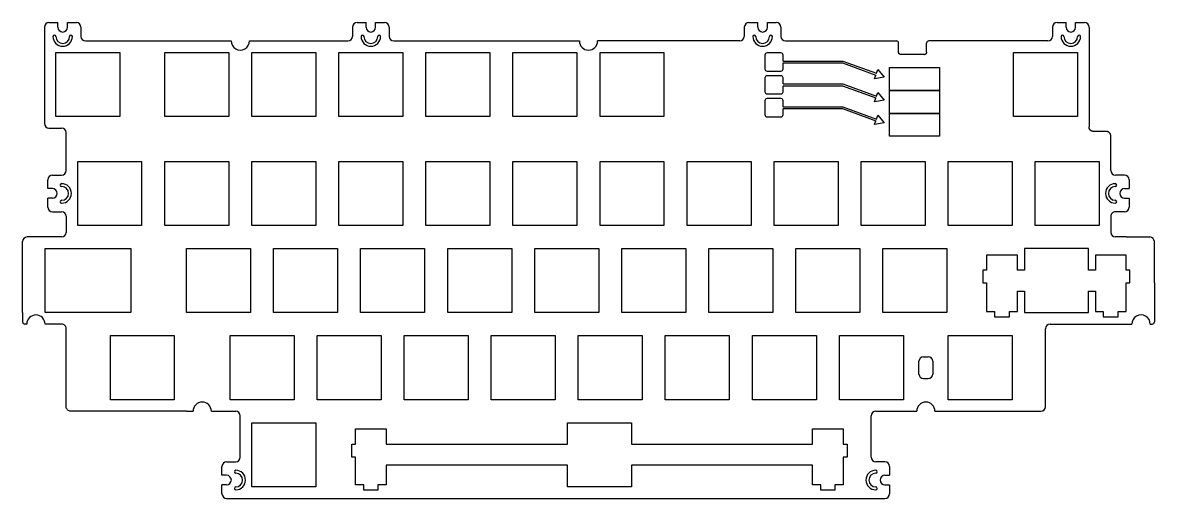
# Model space of a CAD drawing. Header units: millimetres. Extents: x -421 to 474, y -695 to -207.
# Drawn here: x -108.7 to 139, y -311.2 to -207.2 of the extents above; entities that cross this region are included whole.
import ezdxf

# ---------------------------------------------------------------- set-up
doc = ezdxf.new("R2010")
doc.units = ezdxf.units.MM
doc.header["$MEASUREMENT"] = 0

msp = doc.modelspace()

# ---------------------------------------------------------------- linework, layer by layer
for p, q in [((-102.89, -207.16), (-100.94, -207.16)), ((-100.94, -208.16), (-100.94, -207.16)), ((-98.84, -207.16), (-96.89, -207.16)), ((-98.84, -208.16), (-98.84, -207.16)), ((-35.46, -207.16), (-33.51, -207.16)), ((-33.51, -208.16), (-33.51, -207.16)), ((-31.41, -207.16), (-29.46, -207.16)), ((-31.41, -208.16), (-31.41, -207.16)), ((50.27, -207.16), (52.22, -207.16)), ((52.22, -208.16), (52.22, -207.16)), ((54.32, -207.16), (56.27, -207.16)), ((54.32, -208.16), (54.32, -207.16)), ((117.71, -207.16), (119.66, -207.16)), ((119.66, -208.16), (119.66, -207.16)), ((121.76, -207.16), (123.71, -207.16)), ((121.76, -208.16), (121.76, -207.16)), ((-103.89, -208.16), (-103.89, -229.21)), ((-95.89, -208.16), (-95.89, -210.16)), ((-36.46, -208.16), (-36.46, -210.16)), ((-28.46, -208.16), (-28.46, -210.16)), ((49.27, -208.16), (49.27, -210.16)), ((57.27, -208.16), (57.27, -210.16)), ((116.71, -208.16), (116.71, -210.16)), ((124.71, -208.16), (124.71, -229.96)), ((-59.03, -211.16), (-37.46, -211.16)), ((-27.46, -211.16), (13.17, -211.16)), ((48.27, -211.16), (17.17, -211.16)), ((58.27, -211.16), (82.54, -211.16)), ((83.04, -213.63), (83.04, -211.66)), ((89.16, -213.63), (89.16, -211.66)), ((115.71, -211.16), (89.66, -211.16)), ((-101.37, -227.69), (-101.37, -213.69)), ((-101.37, -213.69), (-87.37, -213.69)), ((-87.37, -213.69), (-87.37, -227.69)), ((-77.56, -213.69), (-63.56, -213.69)), ((-77.56, -227.69), (-77.56, -213.69)), ((-63.56, -213.69), (-63.56, -227.69)), ((-58.51, -227.69), (-58.51, -213.69)), ((-58.51, -213.69), (-44.51, -213.69)), ((-44.51, -213.69), (-44.51, -227.69)), ((-39.46, -227.69), (-39.46, -213.69)), ((-39.46, -213.69), (-25.46, -213.69)), ((-25.46, -213.69), (-25.46, -227.69)), ((-20.41, -227.69), (-20.41, -213.69)), ((-20.41, -213.69), (-6.41, -213.69)), ((-6.41, -213.69), (-6.41, -227.69)), ((-1.36, -227.69), (-1.36, -213.69)), ((-1.36, -213.69), (12.64, -213.69)), ((12.64, -213.69), (12.64, -227.69)), ((17.69, -227.69), (17.69, -213.69)), ((17.69, -213.69), (31.69, -213.69)), ((31.69, -213.69), (31.69, -227.69)), ((53.76, -214.26), (53.76, -217.26)), ((57.26, -213.76), (54.26, -213.76)), ((57.76, -215.56), (57.76, -214.26)), ((108.18, -213.69), (122.18, -213.69)), ((108.18, -227.69), (108.18, -213.69)), ((122.18, -213.69), (122.18, -227.69)), ((54.26, -217.76), (57.26, -217.76)), ((57.76, -215.56), (70.8, -215.56)), ((57.76, -215.96), (70.73, -215.96)), ((57.76, -217.26), (57.76, -215.96)), ((70.73, -215.96), (78.02, -218.61)), ((70.8, -215.56), (78.16, -218.24)), ((78.16, -218.24), (78.47, -217.4)), ((78.47, -217.4), (79.88, -219.08)), ((53.76, -219.26), (53.76, -222.26)), ((57.26, -218.76), (54.26, -218.76)), ((57.76, -220.56), (57.76, -219.26)), ((77.72, -219.46), (78.02, -218.61)), ((79.88, -219.08), (77.72, -219.46)), ((54.26, -222.76), (57.26, -222.76)), ((57.76, -220.56), (70.8, -220.56)), ((57.76, -220.96), (70.73, -220.96)), ((57.76, -222.26), (57.76, -220.96)), ((70.73, -220.96), (78.02, -223.61)), ((70.8, -220.56), (78.16, -223.24)), ((78.16, -223.24), (78.47, -222.4)), ((78.47, -222.4), (79.88, -224.08)), ((53.76, -224.26), (53.76, -227.26)), ((57.26, -223.76), (54.26, -223.76)), ((57.76, -225.56), (57.76, -224.26)), ((77.72, -224.46), (78.02, -223.61)), ((79.88, -224.08), (77.72, -224.46)), ((-87.37, -227.69), (-101.37, -227.69)), ((-63.56, -227.69), (-77.56, -227.69)), ((-44.51, -227.69), (-58.51, -227.69)), ((-25.46, -227.69), (-39.46, -227.69)), ((-6.41, -227.69), (-20.41, -227.69)), ((12.64, -227.69), (-1.36, -227.69)), ((31.69, -227.69), (17.69, -227.69)), ((54.26, -227.76), (57.26, -227.76)), ((57.76, -225.56), (70.8, -225.56)), ((57.76, -225.96), (70.73, -225.96)), ((57.76, -227.26), (57.76, -225.96)), ((70.73, -225.96), (78.02, -228.61)), ((70.8, -225.56), (78.16, -228.24)), ((78.16, -228.24), (78.47, -227.4)), ((78.47, -227.4), (79.88, -229.08)), ((122.18, -227.69), (108.18, -227.69)), ((-102.89, -230.21), (-100.13, -230.21)), ((77.72, -229.46), (78.02, -228.61)), ((79.88, -229.08), (77.72, -229.46)), ((-99.13, -239.5), (-99.13, -231.21)), ((129.47, -239.5), (129.47, -231.96)), ((-96.61, -251.5), (-96.61, -237.5)), ((-96.61, -237.5), (-82.61, -237.5)), ((-82.61, -237.5), (-82.61, -251.5)), ((-77.56, -237.5), (-63.56, -237.5)), ((-77.56, -251.5), (-77.56, -237.5)), ((-63.56, -237.5), (-63.56, -251.5)), ((-58.51, -251.5), (-58.51, -237.5)), ((-58.51, -237.5), (-44.51, -237.5)), ((-44.51, -237.5), (-44.51, -251.5)), ((-39.46, -251.5), (-39.46, -237.5)), ((-39.46, -237.5), (-25.46, -237.5)), ((-25.46, -237.5), (-25.46, -251.5)), ((-20.41, -251.5), (-20.41, -237.5)), ((-20.41, -237.5), (-6.41, -237.5)), ((-6.41, -237.5), (-6.41, -251.5)), ((-1.36, -251.5), (-1.36, -237.5)), ((-1.36, -237.5), (12.64, -237.5)), ((12.64, -237.5), (12.64, -251.5)), ((17.69, -251.5), (17.69, -237.5)), ((17.69, -237.5), (31.69, -237.5)), ((31.69, -237.5), (31.69, -251.5)), ((36.74, -251.5), (36.74, -237.5)), ((36.74, -237.5), (50.74, -237.5)), ((50.74, -237.5), (50.74, -251.5)), ((55.79, -251.5), (55.79, -237.5)), ((55.79, -237.5), (69.79, -237.5)), ((69.79, -237.5), (69.79, -251.5)), ((74.84, -251.5), (74.84, -237.5)), ((74.84, -237.5), (88.84, -237.5)), ((88.84, -237.5), (88.84, -251.5)), ((93.89, -251.5), (93.89, -237.5)), ((93.89, -237.5), (107.89, -237.5)), ((107.89, -237.5), (107.89, -251.5)), ((112.94, -237.5), (126.94, -237.5)), ((112.94, -251.5), (112.94, -237.5)), ((126.94, -237.5), (126.94, -251.5)), ((-103.13, -243.45), (-103.13, -241.5)), ((-102.13, -240.5), (-100.13, -240.5)), ((132.47, -240.5), (130.47, -240.5)), ((133.47, -241.5), (133.47, -243.45)), ((-102.13, -243.45), (-103.13, -243.45)), ((132.47, -243.45), (133.47, -243.45)), ((-103.13, -247.5), (-103.13, -245.55)), ((-102.13, -245.55), (-103.13, -245.55)), ((132.47, -245.55), (133.47, -245.55)), ((133.47, -245.55), (133.47, -247.5)), ((-102.13, -248.5), (-100.13, -248.5)), ((-99.13, -249.5), (-99.13, -253.03)), ((129.47, -249.5), (129.47, -253.03)), ((132.47, -248.5), (130.47, -248.5)), ((-82.61, -251.5), (-96.61, -251.5)), ((-63.56, -251.5), (-77.56, -251.5)), ((-44.51, -251.5), (-58.51, -251.5)), ((-25.46, -251.5), (-39.46, -251.5)), ((-6.41, -251.5), (-20.41, -251.5)), ((12.64, -251.5), (-1.36, -251.5)), ((31.69, -251.5), (17.69, -251.5)), ((50.74, -251.5), (36.74, -251.5)), ((69.79, -251.5), (55.79, -251.5)), ((88.84, -251.5), (74.84, -251.5)), ((107.89, -251.5), (93.89, -251.5)), ((126.94, -251.5), (112.94, -251.5)), ((-108.66, -256.55), (-108.66, -255.03)), ((-100.13, -254.03), (-107.66, -254.03)), ((132.84, -254.03), (137.99, -254.03)), ((138.99, -261.25), (138.99, -255.03)), ((-108.66, -270.55), (-108.66, -256.55)), ((-103.75, -270.55), (-103.75, -256.55)), ((-103.75, -256.55), (-84.99, -256.55)), ((-84.99, -256.55), (-84.99, -270.55)), ((-72.79, -270.55), (-72.79, -256.55)), ((-72.79, -256.55), (-58.79, -256.55)), ((-58.79, -256.55), (-58.79, -270.55)), ((-53.74, -270.55), (-53.74, -256.55)), ((-53.74, -256.55), (-39.74, -256.55)), ((-39.74, -256.55), (-39.74, -270.55)), ((-34.69, -270.55), (-34.69, -256.55)), ((-34.69, -256.55), (-20.69, -256.55)), ((-20.69, -256.55), (-20.69, -270.55)), ((-15.64, -270.55), (-15.64, -256.55)), ((-15.64, -256.55), (-1.64, -256.55)), ((-1.64, -256.55), (-1.64, -270.55)), ((3.41, -270.55), (3.41, -256.55)), ((3.41, -256.55), (17.41, -256.55)), ((17.41, -256.55), (17.41, -270.55)), ((22.46, -256.55), (36.46, -256.55)), ((22.46, -270.55), (22.46, -256.55)), ((36.46, -256.55), (36.46, -270.55)), ((41.51, -270.55), (41.51, -256.55)), ((41.51, -256.55), (55.51, -256.55)), ((55.51, -256.55), (55.51, -270.55)), ((60.56, -270.55), (60.56, -256.55)), ((60.56, -256.55), (74.56, -256.55)), ((74.56, -256.55), (74.56, -270.55)), ((79.61, -270.55), (79.61, -256.55)), ((79.61, -256.55), (93.61, -256.55)), ((93.61, -256.55), (93.61, -270.55)), ((138.99, -264.05), (138.99, -272.58)), ((-108.66, -270.55), (-108.66, -272.58)), ((-84.99, -270.55), (-103.75, -270.55)), ((-58.79, -270.55), (-72.79, -270.55)), ((-39.74, -270.55), (-53.74, -270.55)), ((-20.69, -270.55), (-34.69, -270.55)), ((-1.64, -270.55), (-15.64, -270.55)), ((17.41, -270.55), (3.41, -270.55)), ((36.46, -270.55), (22.46, -270.55)), ((55.51, -270.55), (41.51, -270.55)), ((74.56, -270.55), (60.56, -270.55)), ((93.61, -270.55), (79.61, -270.55)), ((-107.86, -273.08), (-108.16, -273.08)), ((-107.75, -273.08), (-107.86, -273.08)), ((115.18, -291.13), (115.18, -274.08)), ((124.56, -273.08), (134.09, -273.08)), ((138.09, -273.08), (138.49, -273.08)), ((-89.46, -289.6), (-89.46, -275.6)), ((-89.46, -275.6), (-75.46, -275.6)), ((-75.46, -275.6), (-75.46, -289.6)), ((-63.27, -289.6), (-63.27, -275.6)), ((-63.27, -275.6), (-49.27, -275.6)), ((-49.27, -275.6), (-49.27, -289.6)), ((-44.22, -275.6), (-30.22, -275.6)), ((-44.22, -289.6), (-44.22, -275.6)), ((-30.22, -275.6), (-30.22, -289.6)), ((-25.17, -275.6), (-11.17, -275.6)), ((-25.17, -289.6), (-25.17, -275.6)), ((-11.17, -275.6), (-11.17, -289.6)), ((-6.12, -289.6), (-6.12, -275.6)), ((-6.12, -275.6), (7.88, -275.6)), ((7.88, -275.6), (7.88, -289.6)), ((12.93, -289.6), (12.93, -275.6)), ((12.93, -275.6), (26.93, -275.6)), ((26.93, -275.6), (26.93, -289.6)), ((31.98, -289.6), (31.98, -275.6)), ((31.98, -275.6), (45.98, -275.6)), ((45.98, -275.6), (45.98, -289.6)), ((51.03, -289.6), (51.03, -275.6)), ((51.03, -275.6), (65.03, -275.6)), ((65.03, -275.6), (65.03, -289.6)), ((70.08, -289.6), (70.08, -275.6)), ((70.08, -275.6), (84.08, -275.6)), ((84.08, -275.6), (84.08, -289.6)), ((93.89, -289.6), (93.89, -275.6)), ((93.89, -275.6), (107.89, -275.6)), ((107.89, -275.6), (107.89, -289.6)), ((87.49, -284), (87.49, -281.2)), ((88.49, -280.2), (89.49, -280.2)), ((90.49, -281.2), (90.49, -284)), ((88.49, -285), (89.49, -285)), ((-75.46, -289.6), (-89.46, -289.6)), ((-49.27, -289.6), (-63.27, -289.6)), ((-30.22, -289.6), (-44.22, -289.6)), ((-11.17, -289.6), (-25.17, -289.6)), ((7.88, -289.6), (-6.12, -289.6)), ((26.93, -289.6), (12.93, -289.6)), ((45.98, -289.6), (31.98, -289.6)), ((65.03, -289.6), (51.03, -289.6)), ((84.08, -289.6), (70.08, -289.6)), ((107.89, -289.6), (93.89, -289.6)), ((-72.83, -292.13), (-71.36, -292.13)), ((-67.36, -292.13), (-62.03, -292.13)), ((78.04, -292.13), (86.99, -292.13)), ((90.99, -292.13), (114.18, -292.13)), ((-61.03, -302.18), (-61.03, -293.13)), ((-58.51, -308.65), (-58.51, -294.65)), ((-58.51, -294.65), (-44.51, -294.65)), ((-44.51, -294.65), (-44.51, -308.65)), ((10.55, -299.35), (10.55, -294.65)), ((10.55, -294.65), (24.55, -294.65)), ((24.55, -294.65), (24.55, -299.35)), ((77.04, -302.18), (77.04, -293.13)), ((-35.78, -299.36), (-35.78, -295.96)), ((-35.78, -295.96), (-29.12, -295.96)), ((-29.12, -295.96), (-29.12, -299.35)), ((64.22, -299.35), (64.22, -295.96)), ((64.22, -295.96), (70.88, -295.96)), ((70.88, -295.96), (70.88, -299.36)), ((-36.64, -302.16), (-36.64, -299.36)), ((-36.64, -299.36), (-35.78, -299.36)), ((-29.12, -299.35), (10.55, -299.35)), ((24.55, -299.35), (64.22, -299.35)), ((70.88, -299.36), (71.74, -299.36)), ((71.74, -299.36), (71.74, -302.16)), ((-65.03, -306.13), (-65.03, -304.18)), ((-64.03, -303.18), (-62.03, -303.18)), ((-35.78, -302.16), (-36.64, -302.16)), ((-35.78, -308.25), (-35.78, -302.16)), ((10.55, -303.95), (-29.12, -303.95)), ((-29.12, -303.95), (-29.12, -308.25)), ((10.55, -308.65), (10.55, -303.95)), ((24.55, -303.95), (24.55, -308.65)), ((64.22, -303.95), (24.55, -303.95)), ((64.22, -308.25), (64.22, -303.95)), ((71.74, -302.16), (70.88, -302.16)), ((70.88, -302.16), (70.88, -308.25)), ((80.04, -303.18), (78.04, -303.18)), ((81.04, -304.18), (81.04, -306.13)), ((-64.03, -306.13), (-65.03, -306.13)), ((80.04, -306.13), (81.04, -306.13)), ((-65.03, -310.18), (-65.03, -308.23)), ((-64.03, -308.23), (-65.03, -308.23)), ((-44.51, -308.65), (-58.51, -308.65)), ((-33.97, -308.25), (-35.78, -308.25)), ((-33.97, -309.42), (-33.97, -308.25)), ((-30.92, -309.42), (-33.97, -309.42)), ((-29.12, -308.25), (-30.92, -308.25)), ((-30.92, -308.25), (-30.92, -309.42)), ((24.55, -308.65), (10.55, -308.65)), ((66.03, -308.25), (64.22, -308.25)), ((66.03, -309.42), (66.03, -308.25)), ((69.08, -309.42), (66.03, -309.42)), ((70.88, -308.25), (69.08, -308.25)), ((69.08, -308.25), (69.08, -309.42)), ((80.04, -308.23), (81.04, -308.23)), ((81.04, -308.23), (81.04, -310.18)), ((-64.03, -311.18), (80.04, -311.18))]:
    msp.add_line(p, q)
at = {"linetype": 'Continuous'}
for p, q in [((-94.89, -211.16), (-63.03, -211.16)), ((-94.89, -211.16), (-94.89, -211.16)), ((81, -217), (92, -217)), ((81, -222), (81, -217)), ((92, -217), (92, -222)), ((92, -222), (81, -222)), ((81, -222), (92, -222)), ((81, -227), (81, -222)), ((92, -222), (92, -227)), ((92, -227), (81, -227)), ((81, -227), (92, -227)), ((81, -232), (81, -227)), ((92, -227), (92, -232)), ((92, -232), (81, -232)), ((132.84, -254.03), (130.47, -254.03)), ((124.56, -256.55), (110.56, -256.55)), ((110.56, -256.55), (110.56, -261.25)), ((124.56, -261.25), (124.56, -256.55)), ((109.04, -258.02), (102.29, -258.02)), ((102.29, -258.02), (102.29, -261.25)), ((109.04, -261.25), (109.04, -258.02)), ((132.84, -258.02), (126.09, -258.02)), ((126.09, -258.02), (126.09, -261.25)), ((132.84, -261.25), (132.84, -258.02)), ((102.29, -261.25), (101.46, -261.25)), ((101.46, -261.25), (101.46, -264.05)), ((110.56, -261.25), (109.04, -261.25)), ((126.09, -261.25), (124.56, -261.25)), ((133.66, -261.25), (132.84, -261.25)), ((133.66, -264.05), (133.66, -261.25)), ((138.99, -264.05), (138.99, -261.25)), ((101.46, -264.05), (102.29, -264.05)), ((102.29, -264.05), (102.29, -270.32)), ((132.84, -270.32), (132.84, -264.05)), ((132.84, -264.05), (133.66, -264.05)), ((109.04, -270.32), (109.04, -265.85)), ((109.04, -265.85), (110.56, -265.85)), ((110.56, -265.85), (110.56, -270.55)), ((124.56, -270.55), (124.56, -265.85)), ((124.56, -265.85), (126.09, -265.85)), ((126.09, -265.85), (126.09, -270.32)), ((102.29, -270.32), (104.01, -270.32)), ((104.01, -270.32), (104.01, -271.52)), ((104.01, -271.52), (107.31, -271.52)), ((107.31, -271.52), (107.31, -270.32)), ((107.31, -270.32), (109.04, -270.32)), ((110.56, -270.55), (124.56, -270.55)), ((126.09, -270.32), (127.82, -270.32)), ((127.82, -270.32), (127.82, -271.52)), ((127.82, -271.52), (131.11, -271.52)), ((131.11, -271.52), (131.11, -270.32)), ((131.11, -270.32), (132.84, -270.32)), ((116.18, -273.08), (124.56, -273.08))]:
    msp.add_line(p, q, dxfattribs=at)
for centre, radius, start, end in [((-102.89, -208.16), 1, 90, 180), ((-96.89, -208.16), 1, 360, 90), ((-35.46, -208.16), 1, 90, 180), ((-29.46, -208.16), 1, 360, 90), ((50.27, -208.16), 1, 90, 180), ((56.27, -208.16), 1, 360, 90), ((117.71, -208.16), 1, 90, 180), ((123.71, -208.16), 1, 0, 90), ((-101.71, -210.19), 0.316, 0, 180), ((-99.89, -210.19), 2.13, 180, 0), ((-99.89, -210.19), 1.5, 180, 0), ((-99.89, -208.16), 1.05, 180, 0), ((-98.08, -210.19), 0.316, 360, 180), ((-94.89, -210.16), 1, 180, 270), ((-37.46, -210.16), 1, 270, 0), ((-32.46, -208.16), 1.05, 180, 0), ((-27.46, -210.16), 1, 180, 270), ((48.27, -210.16), 1, 270, 0), ((53.27, -208.16), 1.05, 180, 0), ((58.27, -210.16), 1, 180, 270), ((115.71, -210.16), 1, 270, 0), ((120.71, -208.16), 1.05, 180, 0), ((-61.03, -211.16), 2, 179.9999, 0.0001), ((15.17, -211.16), 2, 180.0001, 359.9999), ((82.54, -211.66), 0.5, 0, 90), ((89.66, -211.66), 0.5, 90, 180), ((54.26, -214.26), 0.5, 90, 180), ((57.26, -214.26), 0.5, 0, 90), ((54.26, -217.26), 0.5, 180, 270), ((57.26, -217.26), 0.5, 270, 0), ((54.26, -219.26), 0.5, 90, 180), ((57.26, -219.26), 0.5, 360, 90), ((54.26, -222.26), 0.5, 180, 270), ((57.26, -222.26), 0.5, 270, 0), ((54.26, -224.26), 0.5, 90, 180), ((57.26, -224.26), 0.5, 0, 90), ((54.26, -227.26), 0.5, 180, 270), ((57.26, -227.26), 0.5, 270, 0), ((-102.89, -229.21), 1, 180, 270), ((-100.13, -231.21), 1, 0, 90), ((-100.13, -239.5), 1, 270, 0), ((130.47, -239.5), 1, 180, 270), ((-102.13, -241.5), 1, 90, 180), ((132.47, -241.5), 1, 0, 90), ((-102.13, -244.5), 1.05, 270, 90), ((132.47, -244.5), 1.05, 90, 270), ((-102.13, -247.5), 1, 180, 270), ((132.47, -247.5), 1, 270, 0), ((-100.13, -249.5), 1, 0, 90), ((130.47, -249.5), 1, 90, 180.0021), ((-107.66, -255.03), 1, 90, 180), ((-100.13, -253.03), 1, 270, 0), ((130.47, -253.03), 1, 180.0021, 270), ((137.99, -255.03), 1, 0, 90), ((-105.75, -273.08), 2, 0, 180), ((136.09, -273.08), 2, 359.9999, 180.0001), ((-108.16, -272.58), 0.5, 180, 270), ((116.18, -274.08), 1, 90, 180), ((138.49, -272.58), 0.5, 270, 0), ((88.49, -281.2), 1, 90, 180), ((89.49, -281.2), 1, 0, 90), ((88.49, -284), 1, 180, 270), ((89.49, -284), 1, 270, 0), ((-69.36, -292.13), 2, 0, 180), ((-62.03, -293.13), 1, 0, 90), ((78.04, -293.13), 1, 90, 180), ((88.99, -292.13), 2, 0, 180), ((114.18, -291.13), 1, 270, 0), ((-64.03, -304.18), 1, 90, 180), ((-62.03, -302.18), 1, 270, 0), ((78.04, -302.18), 1, 180, 270), ((80.04, -304.18), 1, 0, 90), ((-64.03, -307.18), 1.05, 270, 90), ((80.04, -307.18), 1.05, 90, 270), ((-64.03, -310.18), 1, 180, 270), ((80.04, -310.18), 1, 270, 0)]:
    msp.add_arc(centre, radius, start, end)
for centre, radius, start, end in [((-101.71, -210.19), 0.316, 0, 180), ((-99.89, -210.19), 2.13, 180, 0), ((-99.89, -210.19), 1.5, 180, 0), ((-98.08, -210.19), 0.316, 0, 180), ((-34.27, -210.19), 0.316, 0, 180), ((-32.46, -210.19), 2.13, 180, 0), ((-32.46, -210.19), 1.5, 180, 0), ((-30.64, -210.19), 0.316, 0, 180), ((51.45, -210.19), 0.316, 0, 180), ((53.27, -210.19), 2.13, 180, 0), ((53.27, -210.19), 1.5, 180, 0), ((55.09, -210.19), 0.316, 0, 180), ((118.89, -210.19), 0.316, 0, 180), ((120.71, -210.19), 2.13, 180, 0), ((120.71, -210.19), 1.5, 180, 0), ((122.52, -210.19), 0.316, 0, 180), ((-100.11, -242.68), 0.316, 90, 270), ((-100.11, -244.5), 2.13, 270, 90), ((130.44, -244.5), 2.13, 90, 270), ((130.44, -242.68), 0.316, 270, 90), ((-100.11, -244.5), 1.5, 270, 90), ((130.44, -244.5), 1.5, 90, 270), ((-100.11, -246.32), 0.316, 90, 270), ((130.44, -246.32), 0.316, 270, 90), ((-62.01, -305.36), 0.316, 90, 270), ((-62.01, -307.18), 2.13, 270, 90), ((-62.01, -307.18), 1.5, 270, 90), ((78.02, -307.18), 2.13, 90, 270), ((78.02, -307.18), 1.5, 90, 270), ((78.02, -305.36), 0.316, 270, 90), ((-62.01, -308.99), 0.316, 90, 270), ((78.02, -308.99), 0.316, 270, 90)]:
    msp.add_arc(centre, radius, start, end, dxfattribs=at)
for points, knots in [([(89.16, -213.63), (89.16, -213.92), (88.95, -214.13), (88.66, -214.13), (86.95, -214.13), (85.25, -214.13), (83.54, -214.13), (83.25, -214.13), (83.04, -213.92), (83.04, -213.63)], [1.078741, 1.078741, 1.078741, 1.078741, 2.649537, 2.649537, 2.649537, 3.649537, 3.649537, 3.649537, 5.220333, 5.220333, 5.220333, 5.220333]), ([(129.47, -231.96), (129.47, -231.38), (129.06, -230.96), (128.47, -230.96), (127.55, -230.96), (126.63, -230.96), (125.71, -230.96), (125.12, -230.96), (124.71, -230.55), (124.71, -229.96)], [168.753538, 168.753538, 168.753538, 168.753538, 170.324335, 170.324335, 170.324335, 171.324335, 171.324335, 171.324335, 172.895131, 172.895131, 172.895131, 172.895131])]:
    msp.add_rational_spline(points, [1, 0.804737854124, 0.804737854124, 1, 1, 1, 1, 0.804737854124, 0.804737854124, 1], degree=3, knots=knots)
for points, weights in [([(-99.13, -231.21), (-99.13, -231.21), (-99.13, -231.21), (-99.13, -231.21)], [0.999954054906, 0.999969368736, 0.999984683767, 1]), ([(78.04, -303.18), (78.04, -303.18), (78.04, -303.18), (78.04, -303.18)], [1, 0.999980935375, 0.99996187261, 0.999942811708])]:
    msp.add_rational_spline(points, weights, degree=3)
msp.add_open_spline([(-72.83, -292.13), (-80.5, -292.13), (-88.17, -292.13), (-96.34, -292.13), (-96.84, -292.13), (-98.17, -292.13), (-98.32, -292.13), (-98.61, -292.01), (-98.73, -291.94), (-98.91, -291.76), (-98.99, -291.65), (-99.09, -291.42), (-99.12, -291.3), (-99.13, -291.17), (-99.13, -291.15), (-99.13, -291.14), (-99.13, -291.13), (-99.13, -291.13), (-99.13, -291.13), (-99.13, -291.13), (-99.13, -291.13), (-99.13, -287.74), (-99.13, -284.36), (-99.13, -279.12), (-99.13, -277.25), (-99.13, -273.95), (-99.12, -273.92), (-99.25, -273.57), (-99.33, -273.46), (-99.52, -273.28), (-99.62, -273.2), (-99.86, -273.11), (-99.98, -273.08), (-100.12, -273.08), (-100.13, -273.08), (-101.4, -273.08), (-102.57, -273.08), (-103.75, -273.08)], degree=3, knots=[0.115649, 0.115649, 0.115649, 0.115649, 2.415315, 2.415315, 2.567054, 2.567054, 2.814224, 2.814224, 2.990624, 2.990624, 3.162321, 3.162321, 3.327842, 3.327842, 3.342579, 3.342579, 3.3495, 3.3495, 3.350176, 3.350176, 3.350588, 3.350588, 3.993003, 3.993003, 4.347488, 4.347488, 4.621223, 4.621223, 4.776958, 4.776958, 4.926665, 4.926665, 5.071001, 5.071001, 5.087618, 5.087618, 5.294544, 5.294544, 5.294544, 5.294544])

doc.saveas('drawing.dxf')
